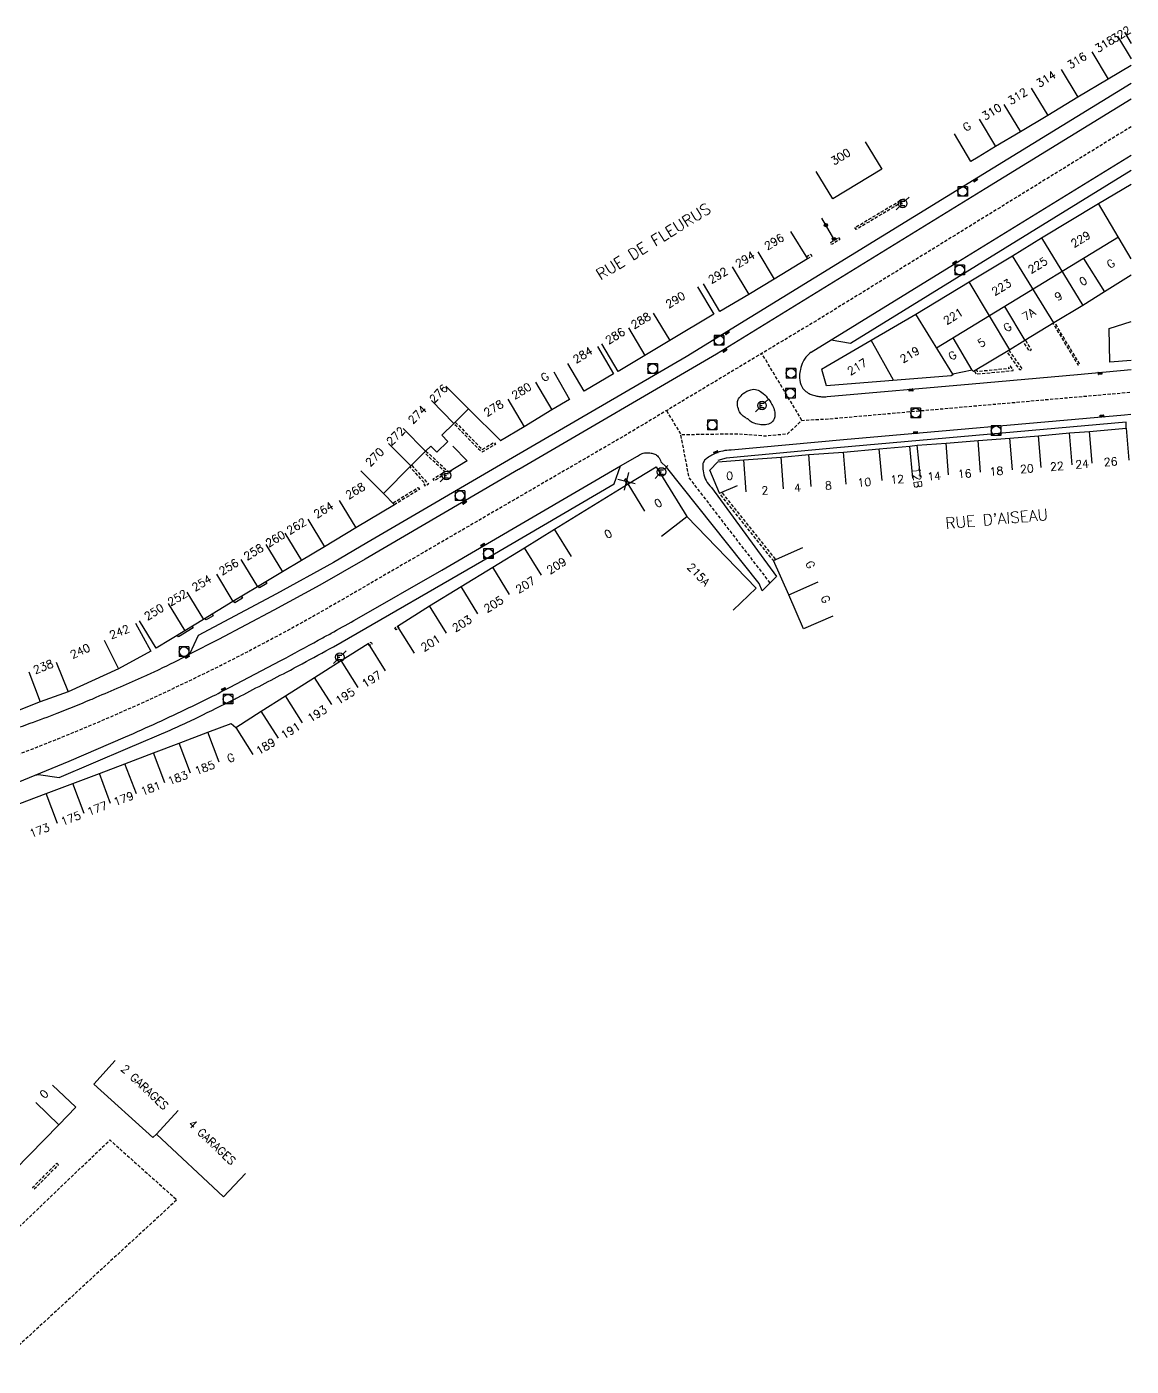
# Model space of a CAD drawing. Header units: millimetres. Extents: x 161000 to 162001, y 120999 to 122000.
# Drawn here: x 161827.6 to 162000, y 121550.9 to 121760.2 of the extents above; entities that cross this region are included whole.
import ezdxf
from ezdxf.enums import TextEntityAlignment as Align

# ---------------------------------------------------------------- set-up
doc = ezdxf.new("R2010")
doc.units = ezdxf.units.MM
doc.linetypes.add('DASHED', pattern=[0.75, 0.5, -0.25])
doc.layers.get('0').update_dxf_attribs({"linetype": 'CONTINUOUS'})
for name, color, linetype in [('W0001', 6, 'DASHED'), ('W0008', 7, 'CONTINUOUS'), ('W0017', 7, 'CONTINUOUS'), ('W0100', 7, 'CONTINUOUS'), ('W0112', 1, 'DASHED'), ('W0322', 7, 'CONTINUOUS'), ('W0400', 7, 'CONTINUOUS'), ('W0420', 7, 'CONTINUOUS'), ('W0471', 7, 'CONTINUOUS'), ('W0989', 7, 'CONTINUOUS'), ('W0991', 7, 'CONTINUOUS'), ('W1102', 7, 'CONTINUOUS')]:
    doc.layers.add(name, color=color, linetype=linetype)
doc.styles.get("Standard").update_dxf_attribs({"font": 'romans.shx', "width": 0.85})

# ---------------------------------------------------------------- blocks, each defined once
blk = doc.blocks.new('t991o')
at = {"color": 0, "linetype": 'Continuous'}
for p, q in [((-1, 1), (1, -1)), ((-1, -1), (1, 1))]:
    blk.add_line(p, q, dxfattribs=at)
blk = doc.blocks.new('t322o')
at = {"color": 0, "linetype": 'Continuous'}
for radius in [0.25, 0.15]:
    blk.add_circle((0, 0), radius, dxfattribs=at)
blk = doc.blocks.new('T400')
for p, q in [((-0.15, 0.3), (0.15, 0.3)), ((-0.15, -0.25), (-0.15, 0.3)), ((-0.15, 0.15), (0.15, 0.15)), ((-0.15, 0), (0.15, 0)), ((0.15, 0.3), (0.15, -0.25)), ((-0.15, -0.15), (0.15, -0.15)), ((-0.15, -0.25), (-0.15, -0.3)), ((-0.15, -0.3), (0.15, -0.3)), ((0.15, -0.3), (0.15, -0.25))]:
    blk.add_line(p, q)
blk = doc.blocks.new('T471')
for p, q in [((-0.333334, 0.333334), (-0.333334, -0.333334)), ((-0.333334, 0.333334), (0.333334, 0.333334)), ((-0.333334, 0), (0, 0)), ((0.500001, 0.500001), (1.000002, 1.000002)), ((-0.500001, -0.500001), (-1.000002, -1.000002)), ((-0.333334, -0.333334), (0.333334, -0.333334))]:
    blk.add_line(p, q)
blk.add_ellipse((0, 0), major_axis=(0.471405, 0.471405), ratio=1, start_param=5.4977871438, end_param=11.780972451)
blk = doc.blocks.new('T420')
for p, q in [((0.75, 0.75), (-0.75, 0.75)), ((-0.75, 0.75), (-0.75, -0.75)), ((0.75, 0.75), (0.75, -0.75)), ((0.75, -0.75), (-0.75, -0.75))]:
    blk.add_line(p, q)
blk.add_ellipse((0, 0), major_axis=(-0.53, 0.53), ratio=1, start_param=3.926991, end_param=10.210176)

msp = doc.modelspace()

# ---------------------------------------------------------------- linework, layer by layer
at = {"layer": 'W0001', "flags": 128}
msp.add_lwpolyline([(162000, 121744.57), (161951.21, 121714.48), (161921, 121696.35), (161876.2, 121670.32, -0.04115), (161825.87, 121646.36, -0.057464), (161807.22, 121641.66, -0.023042), (161796.8, 121640.76), (161757.53, 121636.28, 0.168895), (161715, 121615.83), (161687.96, 121594.09)], format="xyb", dxfattribs=at)
for points in [[(161948.6, 121698.7), (161942.33, 121709.15)], [(161927.45, 121700.22), (161929.69, 121696.48), (161938.39, 121696.61), (161942.91, 121696.28), (161946.34, 121696.61), (161948.6, 121698.7), (161952.86, 121698.94), (161975.47, 121700.95), (162000, 121703.11)], [(161943.64, 121673.3), (161930.98, 121689.75), (161929.69, 121696.48)]]:
    msp.add_lwpolyline(points, dxfattribs=at)
msp.add_lwpolyline([(161813.9, 121560.76), (161834.5, 121580.48), (161840.55, 121586.28), (161851.01, 121576.93), (161822.81, 121550.94), (161812.72, 121559.62)], close=True, dxfattribs=at)
at = {"layer": 'W0008', "flags": 128}
for points in [[(162000, 121748.88), (161977.19, 121734.84)], [(161950.03, 121709.36), (161972.25, 121723.04), (162000, 121740.11)], [(161977.19, 121734.84), (161935.25, 121709.05), (161904.4, 121691.01)], [(161952.54, 121702.41), (161975.16, 121704.42), (161991.63, 121705.87), (162000, 121706.62)], [(161999.22, 121697.46), (161999.2, 121698.41), (161954.05, 121694.41), (161937.89, 121692.91), (161936.79, 121692.77), (161935.46, 121692.42)], [(161999.96, 121699.63), (161998.96, 121699.52), (161955.07, 121695.63), (161937.53, 121694.04)], [(161894.07, 121694.66), (161896.31, 121692.36), (161893.43, 121690.62)], [(161904.36, 121691), (161880.39, 121676.99), (161873.31, 121672.95), (161866.15, 121669.04), (161857.49, 121664.45), (161852.98, 121662.15)], [(161864.92, 121673.47), (161865.07, 121673.21), (161863.89, 121672.51), (161863.73, 121672.77)], [(161861.1, 121671.18), (161861.27, 121670.9), (161860.08, 121670.19), (161859.91, 121670.47)], [(161853.38, 121666.52), (161853.53, 121666.27), (161851.24, 121664.89), (161851.09, 121665.13)], [(161856.51, 121668.42), (161856.65, 121668.18), (161855.58, 121667.53), (161855.43, 121667.77)]]:
    msp.add_lwpolyline(points, dxfattribs=at)
for points in [[(161950.03, 121709.36, 0.053068), (161949.22, 121708.59, 0.072406), (161948.78, 121707.9, 0.044897), (161948.35, 121706.66, 0.057495), (161948.22, 121705.64, 0.079284), (161948.42, 121704.28, 0.12243), (161948.89, 121703.52, 0.052721), (161949.58, 121702.96, 0.069739), (161950.19, 121702.68, 0.01552), (161950.63, 121702.57, 0.011326), (161951.24, 121702.44, 0.040963), (161951.78, 121702.39, 0.028553), (161952.54, 121702.41)], [(161920.29, 121691.57), (161922.9, 121693.09, -0.074482), (161923.64, 121693.51, -0.088057), (161924.36, 121693.65, -0.047054), (161925.04, 121693.59, -0.053309), (161925.61, 121693.43, -0.129067), (161926.16, 121693.01, -0.099502), (161926.56, 121692.23), (161927.43, 121691.36)], [(161937.53, 121694.04, 0.053528), (161936.24, 121693.91, 0.059213), (161935.13, 121693.55, 0.045205), (161933.64, 121692.68, 0.124434), (161933.23, 121692.19, 0.110969), (161933.12, 121691.71, 0.044664), (161933.21, 121690.49, 0.086213), (161933.63, 121689.29, 0.079483), (161934.48, 121688.21), (161944.63, 121674.29), (161942.39, 121672.05), (161941.93, 121673.2), (161927.43, 121691.36)], [(161782.56, 121590.1), (161813.51, 121629.45), (161821.89, 121639.66), (161821.89, 121639.66), (161821.89, 121639.66, 0.027886), (161823.18, 121640.6, -0.036826), (161824.18, 121641.3, -0.030079), (161824.58, 121641.51, -0.016072), (161825.37, 121641.82), (161828.88, 121643.28), (161834.2, 121645.44), (161842.97, 121649.24, 0.006783), (161852.94, 121653.82, 0.010112), (161859.52, 121657.11, 0.000063), (161867.44, 121661.28, 0.002579), (161867.63, 121661.38, 0.000553), (161868.06, 121661.61, 0.000041), (161873.81, 121664.74, 0.002806), (161875.5, 121665.67, 0.001317), (161879.09, 121667.68), (161892.36, 121675.3), (161920.29, 121691.57)], [(161756.75, 121639.87), (161789.46, 121643.58), (161802.88, 121645.1, 0.00549), (161806.38, 121645.61, 0.012726), (161807.88, 121645.89, 0.001062), (161814.45, 121647.3, 0.007615), (161815.36, 121647.51, 0.006205), (161818.65, 121648.37, 0.006679), (161821.68, 121649.25, 0.006459), (161824.85, 121650.26, 0.006246), (161828.11, 121651.38, 0.00666), (161832.32, 121652.96, 0.005301), (161837.57, 121655.08, 0.004052), (161838.42, 121655.44, 0.00046), (161845.94, 121658.72, 0.010506), (161848.24, 121659.78, 0.005051), (161852.95, 121662.13)]]:
    msp.add_lwpolyline(points, format="xyb", dxfattribs=at)
at = {"layer": 'W0017', "flags": 128}
for points in [[(162000, 121751.3), (161976.18, 121736.68)], [(161953.17, 121711.29), (161956.17, 121710.77), (162000, 121737.77)], [(161976.18, 121736.68), (161930.53, 121708.64), (161903.4, 121692.83)], [(161903.43, 121692.83), (161880.69, 121679.55), (161875.44, 121676.51), (161866.55, 121671.61), (161854.32, 121665.08), (161852.98, 121662.15)]]:
    msp.add_lwpolyline(points, dxfattribs=at)
for points in [[(161939.89, 121699.02, -0.068641), (161939.26, 121699.49, -0.08063), (161938.87, 121700.02, -0.068697), (161938.54, 121700.98, -0.103784), (161938.55, 121701.66, -0.102488), (161938.79, 121702.19, -0.063174), (161939.43, 121702.87, -0.104015), (161940.61, 121703.49, -0.148714), (161941.56, 121703.47, -0.083736), (161942.33, 121703.06, -0.061315), (161943.19, 121702.23, -0.039837), (161943.89, 121701.2, -0.054284), (161944.26, 121700.36, -0.075476), (161944.38, 121699.59, -0.088713), (161944.26, 121698.93, -0.1541), (161943.78, 121698.32, -0.126327), (161942.9, 121697.99, -0.071763), (161941.97, 121698.03, -0.056592), (161940.84, 121698.38, -0.129257), (161940.27, 121698.83, 0.279769), (161939.94, 121698.96)], [(161828.88, 121643.28), (161829.43, 121643.35), (161832.62, 121642.9), (161843.37, 121647.48), (161849.98, 121650.32, 0.002403), (161853.03, 121651.72, 0.005541), (161854.34, 121652.35, 0.000174), (161859.98, 121655.13, 0.003288), (161860.28, 121655.28, 0.002422), (161860.51, 121655.4, 0.000074), (161868.11, 121659.37, 0.003082), (161870.56, 121660.67, 0.001535), (161875.47, 121663.34), (161899.98, 121677.49), (161919.26, 121688.76), (161920.29, 121691.57)]]:
    msp.add_lwpolyline(points, format="xyb", dxfattribs=at)
at = {"layer": 'W0100'}
for p, q in [((162000, 121754.14), (161996.41, 121751.98)), ((161996.41, 121751.98), (161991.65, 121749.21)), ((161991.65, 121749.21), (161986.96, 121746.33)), ((161986.96, 121746.33), (161982.71, 121743.76)), ((161958.46, 121742.2), (161961.05, 121737.93)), ((161974.95, 121739.14), (161972.4, 121743.44)), ((161982.71, 121743.76), (161978.84, 121741.46)), ((161976.13, 121739.83), (161974.95, 121739.14)), ((161978.84, 121741.46), (161976.13, 121739.83)), ((161953.41, 121733.29), (161950.82, 121737.57)), ((161961.05, 121737.93), (161953.41, 121733.29)), ((161994.92, 121732.57), (162000, 121735.58)), ((161985.98, 121727.19), (161994.92, 121732.57)), ((161946.83, 121728.2), (161949.45, 121723.94)), ((161981.45, 121724.41), (161985.98, 121727.19)), ((161949.45, 121723.94), (161944.27, 121720.76)), ((161974.72, 121720.36), (161981.45, 121724.41)), ((161944.27, 121720.76), (161940.28, 121718.38)), ((162000, 121721.39), (161995.82, 121718.77)), ((161932.3, 121719.57), (161934.85, 121715.28)), ((161935.77, 121715.71), (161933.22, 121720.01)), ((161966.37, 121715.29), (161974.72, 121720.36)), ((161995.82, 121718.77), (161992.46, 121716.65)), ((161940.28, 121718.38), (161935.77, 121715.71)), ((161992.46, 121716.65), (161987.93, 121713.93)), ((161934.85, 121715.28), (161927.95, 121711.17)), ((161959.38, 121711.24), (161966.37, 121715.29)), ((161987.93, 121713.93), (161983.41, 121711.15)), ((161996.55, 121713.03), (162000, 121714.13)), ((161996.66, 121707.78), (161996.55, 121713.03)), ((161919.91, 121706.35), (161917.35, 121710.65)), ((161927.95, 121711.17), (161924.09, 121708.85)), ((161952.54, 121707.19), (161959.38, 121711.24)), ((161983.41, 121711.15), (161981.04, 121709.73)), ((161916.68, 121710.26), (161919.2, 121705.94)), ((161924.09, 121708.85), (161919.91, 121706.35)), ((161981.04, 121709.73), (161975.36, 121706.31)), ((161909.84, 121706.27), (161912.33, 121701.94)), ((161914.59, 121703.24), (161912.06, 121707.56)), ((161951.67, 121706.7), (161952.54, 121707.19)), ((161952.41, 121704.07), (161951.7, 121706.63)), ((161975.18, 121706.56), (161972.13, 121705.89)), ((161975.36, 121706.31), (161975.18, 121706.56)), ((162000, 121708.06), (161996.66, 121707.78)), ((161919.2, 121705.94), (161914.59, 121703.24)), ((161971.88, 121705.65), (161952.41, 121704.07)), ((161972.16, 121705.83), (161971.88, 121705.64)), ((161972.13, 121705.89), (161972.16, 121705.83)), ((161912.33, 121701.94), (161909.56, 121700.35)), ((161896.52, 121700.48), (161894.27, 121698.23)), ((161901.56, 121695.49), (161896.52, 121700.48)), ((161909.56, 121700.35), (161905.25, 121697.71)), ((161894.27, 121698.23), (161892.39, 121696.37)), ((161892.39, 121696.37), (161893.31, 121695.42)), ((161905.25, 121697.71), (161901.55, 121695.5)), ((161976.09, 121695.56), (161981.07, 121695.94)), ((161981.07, 121695.94), (161985.55, 121696.3)), ((161985.55, 121696.3), (161990.37, 121696.73)), ((161990.37, 121696.73), (161993.51, 121696.98)), ((161993.51, 121696.98), (161999.22, 121697.46)), ((161999.22, 121697.46), (161999.64, 121692.48)), ((161889.85, 121693.86), (161887.56, 121691.57)), ((161890.66, 121694.65), (161889.85, 121693.86)), ((161891.57, 121693.72), (161890.66, 121694.65)), ((161893.31, 121695.42), (161891.57, 121693.72)), ((161949.65, 121693.34), (161955.08, 121693.73)), ((161955.08, 121693.73), (161960.65, 121694.26)), ((161960.65, 121694.26), (161965.44, 121694.67)), ((161965.44, 121694.67), (161966.61, 121694.8)), ((161966.61, 121694.8), (161971.09, 121695.15)), ((161971.09, 121695.15), (161976.09, 121695.56)), ((161887.56, 121691.57), (161883.26, 121687.28)), ((161934.21, 121690.92), (161935.49, 121692.22)), ((161935.49, 121692.22), (161939.51, 121692.51)), ((161939.51, 121692.51), (161945.33, 121692.97)), ((161945.33, 121692.97), (161949.65, 121693.34)), ((161921.15, 121689.58), (161920.87, 121689.42)), ((161920.87, 121689.42), (161921.28, 121688.75)), ((161921.56, 121688.91), (161921.15, 121689.58)), ((161921.44, 121688.76), (161925.83, 121691.42)), ((161925.83, 121691.42), (161930.63, 121683.69)), ((161935.71, 121687.34), (161934.21, 121690.92)), ((161883.26, 121687.28), (161884.96, 121685.52)), ((161909.98, 121681.69), (161921.44, 121688.76)), ((161921.28, 121688.75), (161921.56, 121688.91)), ((161935.71, 121687.34), (161938.53, 121688.52)), ((161884.96, 121685.52), (161878.93, 121681.9)), ((161926.69, 121680.61), (161930.63, 121683.69)), ((161930.63, 121683.69), (161941.44, 121672.5)), ((161878.93, 121681.9), (161874.03, 121678.96)), ((161905.3, 121678.77), (161909.98, 121681.69)), ((161874.03, 121678.96), (161870.46, 121676.81)), ((161870.46, 121676.81), (161867.5, 121675.01)), ((161900.33, 121675.74), (161905.3, 121678.77)), ((161944.15, 121676.79), (161948.72, 121678.83)), ((161867.5, 121675.01), (161863.58, 121672.67)), ((161895.38, 121672.72), (161900.33, 121675.74)), ((161946.54, 121671.44), (161944.15, 121676.79)), ((161863.58, 121672.67), (161859.77, 121670.38)), ((161890.46, 121669.72), (161895.38, 121672.72)), ((161941.44, 121672.5), (161937.86, 121669.04)), ((161948.84, 121666.12), (161946.54, 121671.44)), ((161859.77, 121670.38), (161855.15, 121667.6)), ((161885.45, 121666.56), (161890.46, 121669.72)), ((161844.57, 121667.02), (161846.95, 121662.62)), ((161847.77, 121663.12), (161845.19, 121667.4)), ((161855.15, 121667.6), (161852.26, 121665.83)), ((161888.12, 121662.33), (161885.45, 121666.56)), ((161953.43, 121668.11), (161948.84, 121666.12)), ((161852.26, 121665.83), (161847.77, 121663.12)), ((161846.95, 121662.62), (161841.91, 121659.9)), ((161876.65, 121661.17), (161880.86, 121663.82)), ((161880.86, 121663.82), (161883.51, 121659.58)), ((161872.52, 121658.54), (161876.65, 121661.17)), ((161841.91, 121659.9), (161834.05, 121656.31)), ((161867.95, 121655.65), (161872.52, 121658.54)), ((161834.05, 121656.31), (161829.65, 121654.71)), ((161829.65, 121654.71), (161825.58, 121653.13)), ((161864.18, 121653.27), (161867.95, 121655.65)), ((161860.19, 121650.73), (161864.18, 121653.27)), ((161851.34, 121648.27), (161855.85, 121649.97)), ((161855.85, 121649.97), (161859.48, 121651.33)), ((161859.48, 121651.33), (161860.19, 121650.73)), ((161847.37, 121646.75), (161851.34, 121648.27)), ((161842.89, 121645.03), (161847.37, 121646.75)), ((161834.76, 121641.99), (161838.91, 121643.52)), ((161838.91, 121643.52), (161842.89, 121645.03)), ((161830.59, 121640.4), (161834.76, 121641.99)), ((161824.98, 121638.26), (161830.59, 121640.4)), ((161838.02, 121595), (161841.37, 121598.71)), ((161831.6, 121594.86), (161835.21, 121591.4)), ((161847.26, 121586.65), (161838.02, 121595)), ((161835.21, 121591.4), (161832.56, 121588.64)), ((161832.56, 121588.64), (161825.7, 121581.62)), ((161847.85, 121587.19), (161847.26, 121586.65)), ((161858.31, 121577.38), (161847.85, 121587.19)), ((161861.74, 121581.03), (161858.31, 121577.38))]:
    msp.add_line(p, q, dxfattribs=at)
at = {"layer": 'W0112', "flags": 128}
for points in [[(161964.43, 121733.32), (161964.61, 121733.02), (161957.06, 121728.5), (161956.87, 121728.81)], [(161954.3, 121727.24), (161954.49, 121726.94), (161953.22, 121726.16), (161953.04, 121726.47)], [(161949.97, 121724.66), (161950.15, 121724.35), (161949.45, 121723.94), (161949.27, 121724.24)], [(161988.04, 121714), (161987.78, 121713.84), (161991.71, 121707.32), (161991.97, 121707.47)], [(161888.68, 121688.22), (161888.87, 121687.92), (161884.96, 121685.52), (161884.78, 121685.82)], [(161885.25, 121665.99), (161885.05, 121666.28), (161885.45, 121666.56), (161885.66, 121666.27)], [(161881.03, 121663.5), (161880.86, 121663.82), (161881.32, 121664.07), (161881.49, 121663.76)], [(161832.25, 121582.65), (161832.51, 121582.4), (161828.73, 121578.59), (161828.48, 121578.84)]]:
    msp.add_lwpolyline(points, close=True, dxfattribs=at)
for points in [[(161983.49, 121711.2), (161984.4, 121709.71), (161984.1, 121709.53), (161983.18, 121711.01)], [(161980.89, 121709.64), (161982.9, 121706.82), (161982.92, 121706.61), (161982.57, 121706.58), (161982.56, 121706.69), (161980.58, 121709.46)], [(161975.55, 121706.41), (161975.73, 121705.93), (161981.56, 121706.47), (161981.55, 121706.59), (161981.14, 121707.18), (161980.85, 121706.97), (161980.99, 121706.78), (161975.96, 121706.31), (161975.85, 121706.61)], [(161894.48, 121698.43), (161898.68, 121694.16), (161900.55, 121695.26), (161900.73, 121694.95), (161898.62, 121693.71), (161894.23, 121698.19)], [(161889.9, 121693.91), (161893.43, 121690.62), (161891.2, 121689.27), (161891.02, 121689.57), (161892.85, 121690.68), (161889.65, 121693.66)], [(161887.67, 121691.67), (161890.3, 121688.73), (161889.83, 121688.43), (161889.63, 121688.73), (161889.76, 121688.81), (161887.42, 121691.42)], [(161936.14, 121687.36), (161944.43, 121677.02), (161944.15, 121676.79), (161935.71, 121687.34)]]:
    msp.add_lwpolyline(points, dxfattribs=at)
at = {"layer": 'W0322', "flags": 128}
msp.add_lwpolyline([(161953.58, 121727.03), (161951.71, 121730.28)], dxfattribs=at)
at = {"layer": 'W1102'}
for p, q in [((161997.88, 121758.7), (162000, 121755.19)), ((161998.94, 121759.34), (162000, 121757.59)), ((161993.86, 121756.28), (161996.41, 121751.98)), ((161989.09, 121753.5), (161991.65, 121749.21)), ((161984.36, 121750.6), (161986.96, 121746.33)), ((161980.14, 121748.05), (161982.71, 121743.76)), ((161976.28, 121745.75), (161978.84, 121741.46)), ((162000, 121723.94), (161994.92, 121732.57)), ((161985.98, 121727.19), (161992.46, 121716.65)), ((161941.69, 121725.04), (161944.27, 121720.76)), ((161987.93, 121713.93), (161981.45, 121724.41)), ((161992.53, 121723.99), (161995.82, 121718.77)), ((161937.72, 121722.67), (161940.28, 121718.38)), ((161981.04, 121709.73), (161974.72, 121720.36)), ((161925.38, 121715.46), (161927.95, 121711.17)), ((161980.2, 121716.46), (161983.41, 121711.15)), ((161921.52, 121713.14), (161924.09, 121708.85)), ((161962.88, 121704.98), (161959.38, 121711.24)), ((161975.18, 121706.56), (161972.18, 121711.57)), ((161893, 121704.03), (161896.52, 121700.48)), ((161907.01, 121704.65), (161909.56, 121700.35)), ((161902.66, 121701.99), (161905.25, 121697.71)), ((161890.75, 121701.78), (161894.27, 121698.23)), ((161886.34, 121697.42), (161889.85, 121693.86)), ((161981.46, 121690.95), (161981.07, 121695.94)), ((161985.97, 121691.32), (161985.55, 121696.3)), ((161990.79, 121691.74), (161990.37, 121696.73)), ((161993.92, 121691.99), (161993.51, 121696.98)), ((161884.03, 121695.1), (161887.56, 121691.57)), ((161955.5, 121688.75), (161955.08, 121693.73)), ((161961.1, 121689.28), (161960.65, 121694.26)), ((161965.93, 121689.69), (161965.44, 121694.67)), ((161967.09, 121689.82), (161966.61, 121694.8)), ((161971.49, 121690.17), (161971.09, 121695.15)), ((161976.49, 121690.58), (161976.09, 121695.56)), ((161939.88, 121687.52), (161939.51, 121692.51)), ((161945.74, 121687.99), (161945.33, 121692.97)), ((161950.05, 121688.35), (161949.65, 121693.34)), ((161879.72, 121690.82), (161883.26, 121687.28)), ((161924.05, 121684.5), (161921.44, 121688.76)), ((161876.36, 121686.19), (161878.93, 121681.9)), ((161871.46, 121683.25), (161874.03, 121678.96)), ((161867.88, 121681.09), (161870.46, 121676.81)), ((161912.61, 121677.44), (161909.98, 121681.69)), ((161864.92, 121679.29), (161867.5, 121675.01)), ((161861.01, 121676.96), (161863.58, 121672.67)), ((161907.92, 121674.52), (161905.3, 121678.77)), ((161902.93, 121671.48), (161900.33, 121675.74)), ((161857.19, 121674.67), (161859.77, 121670.38)), ((161897.99, 121668.45), (161895.38, 121672.72)), ((161946.54, 121671.44), (161951.12, 121673.45)), ((161852.56, 121671.88), (161855.15, 121667.6)), ((161849.66, 121670.1), (161852.26, 121665.83)), ((161893.09, 121665.47), (161890.46, 121669.72)), ((161839.68, 121664.37), (161841.91, 121659.9)), ((161832.15, 121660.94), (161834.05, 121656.31)), ((161879.32, 121656.95), (161876.65, 121661.17)), ((161827.89, 121659.39), (161829.65, 121654.71)), ((161875.2, 121654.32), (161872.52, 121658.54)), ((161870.62, 121651.42), (161867.95, 121655.65)), ((161866.86, 121649.04), (161864.18, 121653.27)), ((161857.61, 121645.29), (161855.85, 121649.97)), ((161860.19, 121650.73), (161862.86, 121646.51)), ((161853.11, 121643.59), (161851.34, 121648.27)), ((161849.15, 121642.08), (161847.37, 121646.75)), ((161840.67, 121638.84), (161838.91, 121643.52)), ((161844.68, 121640.36), (161842.89, 121645.03)), ((161836.52, 121637.3), (161834.76, 121641.99)), ((161832.37, 121635.72), (161830.59, 121640.4)), ((161828.97, 121592.12), (161832.56, 121588.64)), ((161847.85, 121587.19), (161851.21, 121590.9))]:
    msp.add_line(p, q, dxfattribs=at)
at = {"layer": 'W1102', "flags": 128}
for points in [[(161998.01, 121727.33), (161977.88, 121715.05), (161969.61, 121710)], [(161972.13, 121705.89), (161966.37, 121715.29)]]:
    msp.add_lwpolyline(points, dxfattribs=at)

# ---------------------------------------------------------------- block references
at = {"layer": 'W0322', "rotation": 119.9455847598498}
for p in [(161952.34, 121729.2), (161953.58, 121727.03)]:
    msp.add_blockref('t322o', p, dxfattribs=at)
at = {"layer": 'W0400'}
for p, rotation in [((161975.67, 121736.21), 306.498318905449), ((161972.5, 121723.33), 121.5419954298873), ((161936.89, 121712.38), 304.012119726311), ((161936.52, 121709.63), 301.9524408523597), ((161995.11, 121706.05), 275.9877543641782), ((161965.63, 121703.44), 95.9157580279025), ((161995.45, 121699.37), 92.41133782753244), ((161966.3, 121696.79), 274.8194590804871), ((161935.17, 121693.71), 110.161595034686), ((161895.89, 121685.89), 304.7977471907998), ((161898.79, 121679.21), 120.3277961792132), ((161852.6, 121661.8), 295.9953666343218), ((161858.31, 121656.68), 116.4881980555951)]:
    msp.add_blockref('T400', p, dxfattribs=dict(at, rotation=rotation))
at = {"layer": 'W0420'}
for p in [(161973.67, 121734.45), (161973.21, 121722.18), (161935.64, 121711.19), (161925.3, 121706.77), (161946.89, 121706.06), (161946.77, 121702.93), (161966.35, 121699.83), (161934.58, 121697.96), (161978.91, 121697.07), (161895.19, 121686.92), (161899.64, 121677.86), (161852.14, 121662.55), (161858.98, 121655.14)]:
    msp.add_blockref('T420', p, dxfattribs=at)
at = {"layer": 'W0471'}
for p in [(161964.32, 121732.58), (161942.36, 121701.03), (161926.67, 121690.64), (161893.1, 121690.07), (161876.44, 121661.69)]:
    msp.add_blockref('T471', p, dxfattribs=at)
at = {"layer": 'W0991', "rotation": 31.25174302443007}
msp.add_blockref('t991o', (161921.21, 121689.17), dxfattribs=at)

# ---------------------------------------------------------------- texts
at = {"layer": 'W0989'}
for s, rotation, p in [('RUE DE FLEURUS', 31.6634, (161925.41, 121726.66)), ("RUE D'AISEAU", 5.0526, (161979, 121683.31))]:
    msp.add_text(s, height=1.75, rotation=rotation, dxfattribs=at).set_placement(p, align=Align.MIDDLE)
at = {"layer": 'W0991'}
for s, rotation, p in [('318', 32.0236, (161995.86, 121757.48)), ('322', 32.0236, (161998.41, 121759.02)), ('316', 32.0236, (161991.52, 121754.91)), ('314', 32.0236, (161986.69, 121752.03)), ('312', 32.0236, (161982.25, 121749.33)), ('310', 32.0236, (161978.21, 121746.9)), ('G', 32.0236, (161974.34, 121744.59)), ('300', 31.2424, (161954.64, 121739.89)), ('296', 31.2424, (161944.25, 121726.61)), ('229', 31.0268, (161992.1, 121726.99)), ('294', 31.2424, (161939.72, 121723.86)), ('225', 31.5547, (161985.4, 121722.93)), ('G', 32.103, (161996.82, 121723.18)), ('292', 31.2424, (161935.48, 121721.34)), ('0', 32.103, (161992.49, 121720.45)), ('290', 31.2424, (161928.84, 121717.52)), ('223', 31.0662, (161979.74, 121719.49)), ('9', 32.103, (161988.64, 121718.09)), ('288', 31.2424, (161923.44, 121714.29)), ('221', 31.2309, (161972.21, 121714.94)), ('7A', 32.103, (161984.01, 121715.25)), ('286', 31.2424, (161919.44, 121711.89)), ('G', 32.103, (161980.68, 121713.25)), ('5', 32.103, (161976.64, 121710.83)), ('284', 31.2424, (161914.37, 121708.91)), ('217', 31.0662, (161957.22, 121707.06)), ('219', 31.0662, (161965.42, 121708.96)), ('G', 32.103, (161972.09, 121708.82)), ('276', 44.8818, (161891.86, 121702.89)), ('280', 31.2424, (161904.8, 121703.29)), ('G', 31.2424, (161908.46, 121705.48)), ('274', 44.8818, (161888.54, 121699.6)), ('278', 31.2424, (161900.45, 121700.6)), ('272', 44.8818, (161885.17, 121696.25)), ('270', 44.8818, (161881.88, 121692.97)), ('20', 4.628, (161983.71, 121691.14)), ('22', 5.0318, (161988.4, 121691.53)), ('24', 4.5571, (161992.34, 121691.87)), ('26', 4.8201, (161996.79, 121692.24)), ('0', 4.0271, (161937.31, 121690.04)), ('10', 5.4413, (161958.34, 121689.02)), ('12', 4.8578, (161963.47, 121689.48)), ('12B', 276.4677, (161966.58, 121689.77)), ('14', 4.5253, (161969.24, 121689.99)), ('16', 4.6329, (161974, 121690.37)), ('18', 4.3594, (161978.96, 121690.76)), ('268', 30.9426, (161878.86, 121687.69)), ('2', 4.5757, (161942.82, 121687.75)), ('4', 4.8145, (161947.91, 121688.17)), ('8', 4.1567, (161952.73, 121688.55)), ('264', 30.9426, (161873.91, 121684.72)), ('0', 31.6772, (161926.14, 121685.77)), ('262', 30.9426, (161869.67, 121682.17)), ('260', 30.9426, (161866.38, 121680.18)), ('0', 31.6772, (161918.33, 121680.97)), ('258', 30.9426, (161862.98, 121678.14)), ('256', 30.9426, (161859.1, 121675.81)), ('209', 31.9168, (161910.28, 121675.99)), ('215A', 314.0066, (161932.44, 121674.62)), ('G', 294.002, (161949.91, 121676.15)), ('254', 30.9426, (161854.88, 121673.28)), ('207', 31.9168, (161905.42, 121672.99)), ('252', 30.9426, (161851.09, 121670.98)), ('205', 31.9168, (161900.46, 121669.97)), ('G', 294.002, (161952.28, 121670.77)), ('250', 30.9426, (161847.43, 121668.76)), ('242', 21.2484, (161842.05, 121665.66)), ('203', 31.9168, (161895.52, 121666.95)), ('201', 31.9168, (161890.62, 121663.91)), ('240', 24.5133, (161835.9, 121662.65)), ('238', 21.2484, (161830.14, 121660.21)), ('197', 32.1094, (161881.41, 121658.26)), ('195', 32.1094, (161877.27, 121655.64)), ('193', 32.1094, (161872.91, 121652.87)), ('191', 32.1094, (161868.74, 121650.23)), ('189', 32.1094, (161864.87, 121647.78)), ('185', 20.6406, (161855.36, 121644.44)), ('G', 20.6124, (161859.43, 121645.97)), ('183', 20.6406, (161851.14, 121642.84)), ('181', 20.6406, (161846.92, 121641.22)), ('177', 20.6406, (161838.57, 121638.06)), ('179', 20.6406, (161842.68, 121639.6)), ('175', 20.6406, (161834.45, 121636.52)), ('173', 20.6406, (161829.56, 121634.65)), ('2 GARAGES', 316.8231, (161845.99, 121594.53)), ('0', 46.2067, (161830.27, 121593.48)), ('4 GARAGES', 316.8231, (161856.51, 121585.93))]:
    msp.add_text(s, height=1.25, rotation=rotation, dxfattribs=at).set_placement(p, align=Align.MIDDLE)

doc.saveas('drawing.dxf')
